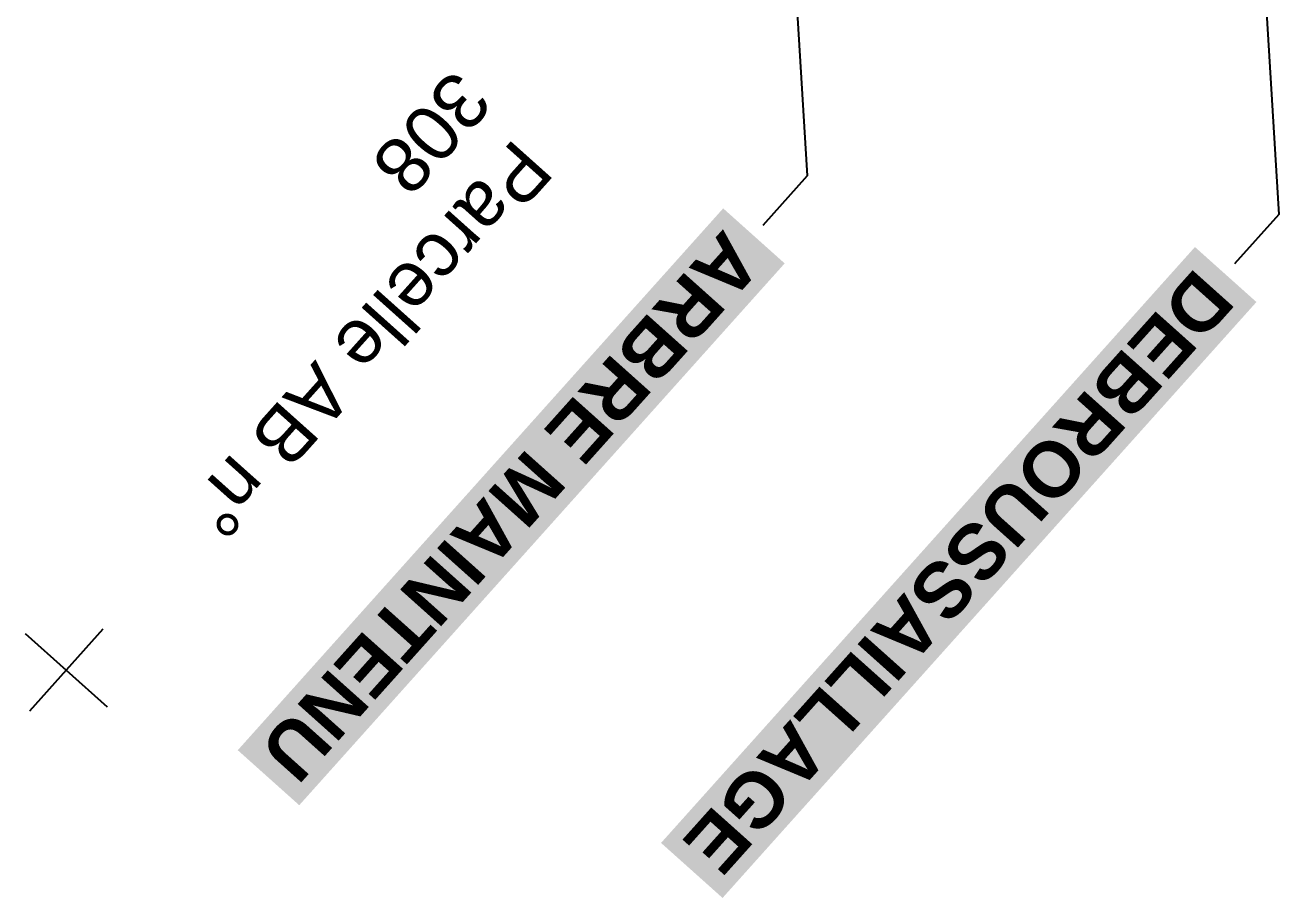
# Model space of a CAD drawing. Header units: metres. Extents: x -2858 to 512, y -1995 to 1252.
# Drawn here: x -2031.57 to -2020.17, y -1474.07 to -1466.14 of the extents above; entities that cross this region are included whole.
import ezdxf
from ezdxf import colors
from ezdxf.entities.mleader import LeaderData, LeaderLine
from ezdxf.math import Vec2, Vec3

# ---------------------------------------------------------------- set-up
doc = ezdxf.new("R2010")
doc.units = ezdxf.units.M
for name, color, linetype in [('11-TEL-TXT', 6, 'Continuous'), ('Carroyage(2)_Croix', 7, 'Continuous'), ('Textes', 7, 'Continuous')]:
    doc.layers.add(name, color=color, linetype=linetype)
doc.styles.add('ARIAL GRAS', font='arialbd.ttf')
doc.styles.get("Standard").update_dxf_attribs({"font": 'arial.ttf'})

# ---------------------------------------------------------------- blocks, each defined once
blk = doc.blocks.new('_None')

msp = doc.modelspace()

# ---------------------------------------------------------------- texts
at = {"layer": 'Textes', "insert": (-2026.674430210015, -1467.409412850653), "char_height": 0.5, "attachment_point": 1, "rotation": 228.16176034353546, "bg_fill": 3, "box_fill_scale": 1.2, "bg_fill_color": 256, "bg_fill_transparency": 0}
msp.add_mtext_dynamic_manual_height_columns('\\pi0.10151;Parcelle AB n° 308', width=5.61128474958241, gutter_width=2, heights=[0], dxfattribs=at)

# ---------------------------------------------------------------- leaders
at = {"layer": '11-TEL-TXT', "color": 1}
ml = msp.add_multileader_mtext('Standard', dxfattribs=at)
ml.set_content('DEBROUSSAILLAGE', color=1, style='ARIAL GRAS')
ml.set_leader_properties()
ml.set_arrow_properties(name='NONE')
ml.build(insert=Vec2(0, 0))
ml.multileader.update_dxf_attribs({"arrow_head_size": 0.5, "scale": 0.125})
ctx = ml.context
ctx.base_point, ctx.scale, ctx.char_height, ctx.arrow_head_size, ctx.landing_gap_size, ctx.plane_origin, ctx.plane_x_axis, ctx.plane_y_axis = Vec3(-2020.576328481331, -1468.30974483863), 0.125, 0.5, 0.5, 0.25, Vec3(-2021.372463263278, -1469.719826139766), Vec3(-0.6670298583451145, -0.7450309846416434), Vec3(0.7450309846416434, -0.6670298583451145)
notes = []
notes.append((ctx, [(1, (1, 1, 0), (-2020.172655578108, -1467.858867240275), (-0.6670298583451144, -0.7450309846416434), 0.6051796605095499, [(0, [(-2020.756602855524, -1458.361434896653)], 0, [])])]))
ctx.mtext.insert, ctx.mtext.text_direction, ctx.mtext.rotation, ctx.mtext.line_spacing_factor, ctx.mtext.flow_direction = Vec3(-2020.553524856373, -1468.665717548748), Vec3(-0.6670298583451145, -0.7450309846416434), -1.976196983832779e-12, 0.9, 5
ctx.mtext.has_bg_fill, ctx.mtext.bg_color, ctx.mtext.bg_scale_factor, ctx.mtext.bg_transparency, ctx.mtext.use_window_bg_color = 1, -1023410125, 1.25, 0, 0
for ctx, leaders in notes:
    for number, flags, end, landing, length, lines in leaders:
        leader = LeaderData()
        leader.index, (leader.has_last_leader_line, leader.has_dogleg_vector, leader.attachment_direction) = number, flags
        leader.last_leader_point, leader.dogleg_vector, leader.dogleg_length = Vec3(end), Vec3(landing), length
        for number, points, colour, breaks in lines:
            line = LeaderLine()
            line.index, line.vertices, line.color, line.breaks = number, Vec3.list(points), colors.encode_raw_color(colour), breaks
            leader.lines.append(line)
        ctx.leaders.append(leader)

# ---------------------------------------------------------------- next in the draw order: linework, layer by layer
at = {"layer": 'Carroyage(2)_Croix'}
for p, q in [((-2030.860640358934, -1471.631168480889), (-2031.527670217277, -1472.376199465532)), ((-2031.566670780427, -1471.670169044038), (-2030.821639795784, -1472.337198902382))]:
    msp.add_line(p, q, dxfattribs=at)

# ---------------------------------------------------------------- next in the draw order: leaders
at = {"layer": '11-TEL-TXT', "color": 244, "true_color": 0x991b1e}
ml = msp.add_multileader_mtext('Standard', dxfattribs=at)
ml.set_content('ARBRE MAINTENU', color=(153, 27, 30), style='ARIAL GRAS')
ml.set_leader_properties()
ml.set_arrow_properties(name='NONE')
ml.build(insert=Vec2(0, 0))
ml.multileader.update_dxf_attribs({"arrow_head_size": 0.5, "scale": 0.125})
ctx = ml.context
ctx.base_point, ctx.scale, ctx.char_height, ctx.arrow_head_size, ctx.landing_gap_size, ctx.plane_origin, ctx.plane_x_axis, ctx.plane_y_axis = Vec3(-2024.863203844026, -1467.95859659032), 0.125, 0.5, 0.5, 0.25, Vec3(-2025.659338625973, -1469.368677891456), Vec3(-0.6670298583451145, -0.7450309846416434), Vec3(0.7450309846416434, -0.6670298583451145)
notes = []
notes.append((ctx, [(1, (1, 1, 0), (-2024.459530940803, -1467.507718991965), (-0.6670298583451144, -0.7450309846416434), 0.6051796605095499, [(0, [(-2025.043478218219, -1458.010286648343)], 0, [])])]))
ctx.mtext.insert, ctx.mtext.text_direction, ctx.mtext.rotation, ctx.mtext.line_spacing_factor, ctx.mtext.flow_direction = Vec3(-2024.840527270736, -1468.314455550463), Vec3(-0.6670298583451145, -0.7450309846416434), -1.976196983832779e-12, 0.9, 5
ctx.mtext.has_bg_fill, ctx.mtext.bg_color, ctx.mtext.bg_scale_factor, ctx.mtext.bg_transparency, ctx.mtext.use_window_bg_color = 1, -1023410125, 1.25, 0, 0
for ctx, leaders in notes:
    for number, flags, end, landing, length, lines in leaders:
        leader = LeaderData()
        leader.index, (leader.has_last_leader_line, leader.has_dogleg_vector, leader.attachment_direction) = number, flags
        leader.last_leader_point, leader.dogleg_vector, leader.dogleg_length = Vec3(end), Vec3(landing), length
        for number, points, colour, breaks in lines:
            line = LeaderLine()
            line.index, line.vertices, line.color, line.breaks = number, Vec3.list(points), colors.encode_raw_color(colour), breaks
            leader.lines.append(line)
        ctx.leaders.append(leader)

doc.saveas('drawing.dxf')
